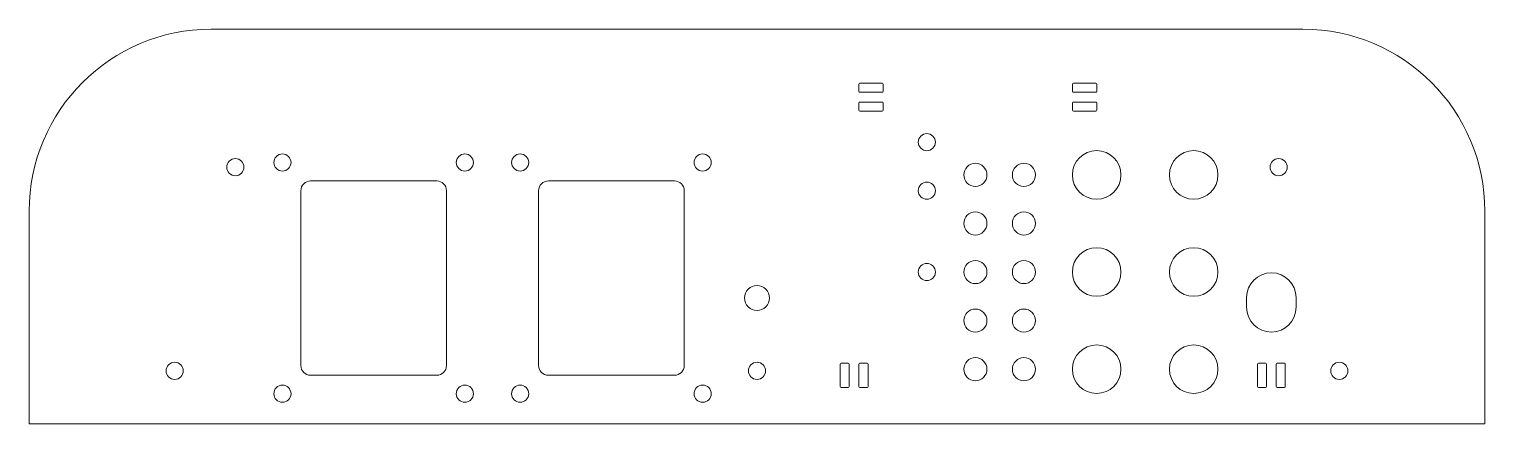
# Model space of a CAD drawing. Header units: inches. Extents: x 0 to 15, y 0 to 4.1.
import ezdxf

# ---------------------------------------------------------------- set-up
doc = ezdxf.new("R2010")
doc.units = ezdxf.units.IN
doc.header["$MEASUREMENT"] = 0

msp = doc.modelspace()

# ---------------------------------------------------------------- linework, layer by layer
at = {"color": 7, "linetype": 'Continuous', "lineweight": 15}
for p, q in [((13.125, 4.0625), (1.875, 4.0625)), ((8.55, 3.49625), (8.55, 3.4225)), ((8.79, 3.50625), (8.56, 3.50625)), ((8.8, 3.4225), (8.8, 3.49625)), ((10.75, 3.49625), (10.75, 3.4225)), ((10.99, 3.50625), (10.76, 3.50625)), ((11, 3.4225), (11, 3.49625)), ((8.55, 3.3025), (8.55, 3.22875)), ((8.56, 3.4125), (8.79, 3.4125)), ((8.79, 3.3125), (8.56, 3.3125)), ((8.8, 3.22875), (8.8, 3.3025)), ((10.75, 3.3025), (10.75, 3.22875)), ((10.76, 3.4125), (10.99, 3.4125)), ((10.99, 3.3125), (10.76, 3.3125)), ((11, 3.22875), (11, 3.3025)), ((8.56, 3.21875), (8.79, 3.21875)), ((10.76, 3.21875), (10.99, 3.21875)), ((4.2, 2.5), (2.9, 2.5)), ((6.65, 2.5), (5.35, 2.5)), ((2.8, 2.4), (2.8, 0.6)), ((4.3, 0.6), (4.3, 2.4)), ((5.25, 2.4), (5.25, 0.6)), ((6.75, 0.6), (6.75, 2.4)), ((0, 2.1875), (0, 0)), ((15, 0), (15, 2.1875)), ((12.545, 1.3), (12.545, 1.2)), ((13.055, 1.2), (13.055, 1.3)), ((8.35625, 0.615), (8.35625, 0.385)), ((8.44, 0.625), (8.36625, 0.625)), ((8.45, 0.385), (8.45, 0.615)), ((8.55, 0.615), (8.55, 0.385)), ((8.63375, 0.625), (8.56, 0.625)), ((8.64375, 0.385), (8.64375, 0.615)), ((12.65625, 0.615), (12.65625, 0.385)), ((12.74, 0.625), (12.66625, 0.625)), ((12.75, 0.385), (12.75, 0.615)), ((12.85, 0.615), (12.85, 0.385)), ((12.93375, 0.625), (12.86, 0.625)), ((12.94375, 0.385), (12.94375, 0.615)), ((2.9, 0.5), (4.2, 0.5)), ((5.35, 0.5), (6.65, 0.5)), ((8.36625, 0.375), (8.44, 0.375)), ((8.56, 0.375), (8.63375, 0.375)), ((12.66625, 0.375), (12.74, 0.375)), ((12.86, 0.375), (12.93375, 0.375)), ((0, 0), (15, 0))]:
    msp.add_line(p, q, dxfattribs=at)
for centre, radius in [((9.25, 2.8995), 0.0885), ((2.125, 2.642), 0.0885), ((2.61, 2.69), 0.0885), ((4.49, 2.69), 0.0885), ((5.06, 2.69), 0.0885), ((6.94, 2.69), 0.0885), ((11, 2.5625), 0.25), ((12, 2.5625), 0.25), ((12.875, 2.642), 0.0885), ((9.75, 2.5625), 0.119), ((10.25, 2.5625), 0.119), ((9.25, 2.3995), 0.0885), ((9.75, 2.0625), 0.119), ((10.25, 2.0625), 0.119), ((11, 1.5625), 0.25), ((12, 1.5625), 0.25), ((9.25, 1.5625), 0.0885), ((9.75, 1.5625), 0.119), ((10.25, 1.5625), 0.119), ((7.5, 1.2955), 0.1285), ((9.75, 1.0625), 0.119), ((10.25, 1.0625), 0.119), ((11, 0.5625), 0.25), ((12, 0.5625), 0.25), ((1.5, 0.5455), 0.0885), ((7.5, 0.5455), 0.0885), ((9.75, 0.5625), 0.119), ((10.25, 0.5625), 0.119), ((13.5, 0.5455), 0.0885), ((2.61, 0.31), 0.0885), ((4.49, 0.31), 0.0885), ((5.06, 0.31), 0.0885), ((6.94, 0.31), 0.0885)]:
    msp.add_circle(centre, radius, dxfattribs=at)
for centre, radius, start, end in [((1.875, 2.1875), 1.875, 90, 180), ((13.125, 2.1875), 1.875, 0, 90), ((8.56, 3.49625), 0.01, 90, 180), ((8.79, 3.49625), 0.01, 0, 90), ((10.76, 3.49625), 0.01, 90, 180), ((10.99, 3.49625), 0.01, 0, 90), ((8.56, 3.4225), 0.01, 180, 270), ((8.56, 3.3025), 0.01, 90, 180), ((8.79, 3.4225), 0.01, 270, 0), ((8.79, 3.3025), 0.01, 0, 90), ((10.76, 3.4225), 0.01, 180, 270), ((10.76, 3.3025), 0.01, 90, 180), ((10.99, 3.4225), 0.01, 270, 0), ((10.99, 3.3025), 0.01, 0, 90), ((8.56, 3.22875), 0.01, 180, 270), ((8.79, 3.22875), 0.01, 270, 0), ((10.76, 3.22875), 0.01, 180, 270), ((10.99, 3.22875), 0.01, 270, 0), ((2.9, 2.4), 0.1, 90, 180), ((4.2, 2.4), 0.1, 0, 90), ((5.35, 2.4), 0.1, 90, 180), ((6.65, 2.4), 0.1, 0, 90), ((12.8, 1.3), 0.255, 0, 180), ((12.8, 1.2), 0.255, 180, 0), ((8.36625, 0.615), 0.01, 90, 180), ((8.44, 0.615), 0.01, 0, 90), ((8.56, 0.615), 0.01, 90, 180), ((8.63375, 0.615), 0.01, 0, 90), ((12.66625, 0.615), 0.01, 90, 180), ((12.74, 0.615), 0.01, 0, 90), ((12.86, 0.615), 0.01, 90, 180), ((12.93375, 0.615), 0.01, 0, 90), ((2.9, 0.6), 0.1, 180, 270), ((4.2, 0.6), 0.1, 270, 0), ((5.35, 0.6), 0.1, 180, 270), ((6.65, 0.6), 0.1, 270, 0), ((8.36625, 0.385), 0.01, 180, 270), ((8.44, 0.385), 0.01, 270, 0), ((8.56, 0.385), 0.01, 180, 270), ((8.63375, 0.385), 0.01, 270, 0), ((12.66625, 0.385), 0.01, 180, 270), ((12.74, 0.385), 0.01, 270, 0), ((12.86, 0.385), 0.01, 180, 270), ((12.93375, 0.385), 0.01, 270, 0)]:
    msp.add_arc(centre, radius, start, end, dxfattribs=at)

doc.saveas('drawing.dxf')
